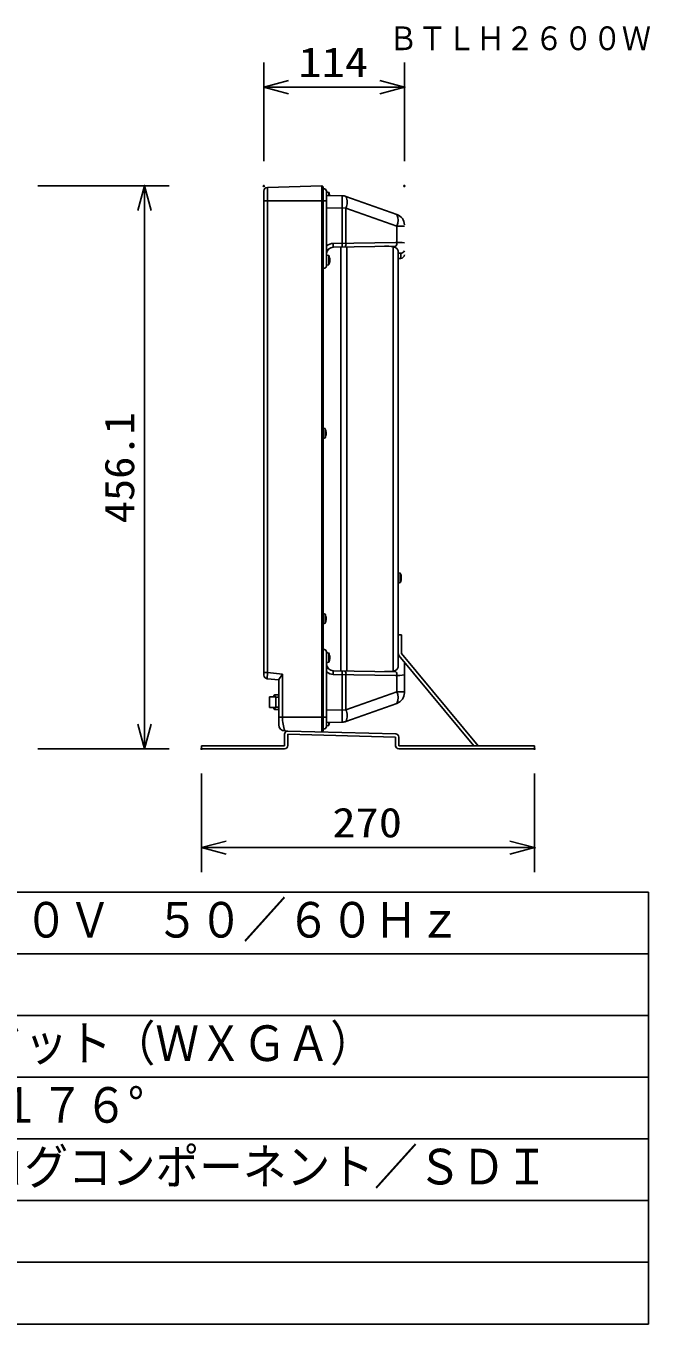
# Model space of a CAD drawing. Units: millimetres, scale not verified. Extents: x -63 to 63, y -57 to 57.
# Drawn here: x 12 to 62.6, y -56.5 to 48.7 of the extents above; entities that cross this region are included whole.
import ezdxf
from ezdxf.enums import TextEntityAlignment as Align

# ---------------------------------------------------------------- set-up
doc = ezdxf.new("R2010")
doc.units = ezdxf.units.MM
doc.header["$LTSCALE"] = 0.190236
doc.header["$PDMODE"] = 32
doc.header["$PDSIZE"] = 0.0951
for name, color, linetype in [('0-0_MOJI1', 2, 'Continuous'), ('0-1_WAKU', 3, 'Continuous'), ('0-2_TOUROKU', 7, 'Continuous'), ('0-3_GAIKEI', 1, 'Continuous')]:
    doc.layers.add(name, color=color, linetype=linetype)
doc.styles.add('ＭＳ ゴシック', font='')
doc.styles.get('ＭＳ ゴシック').set_extended_font_data('MS Gothic')

# ---------------------------------------------------------------- blocks, each defined once
blk = doc.blocks.new('_OPEN30')
at = {"layer": '0-2_TOUROKU'}
blk.add_line((0, 0), (-1, 0), dxfattribs=at)
blk.add_lwpolyline([(-1, 0.26795), (0, 0), (-1, -0.26795)], dxfattribs=at)

msp = doc.modelspace()

# ---------------------------------------------------------------- linework, layer by layer
at = {"layer": '0-1_WAKU'}
for p, q in [((31.3101, 37.7088), (31.3101, 45.7088)), ((42.7101, 37.7088), (42.7101, 45.7088)), ((33.3101, 43.7088), (40.7101, 43.7088)), ((13.0043, 35.7088), (23.6355, 35.7088)), ((21.6355, -7.9013), (21.6355, 33.7088)), ((13.0043, -9.9013), (23.6355, -9.9013)), ((26.2601, -11.9013), (26.2601, -19.9013)), ((53.2601, -11.9013), (53.2601, -19.9013)), ((28.2601, -17.9013), (51.2601, -17.9013))]:
    msp.add_line(p, q, dxfattribs=at)
at = {"layer": '0-1_WAKU', "color": 4}
for p, q in [((-62.5001, -21.5), (62.5001, -21.5)), ((62.5001, -21.5), (62.5001, -56.5001)), ((62.5001, -56.5001), (-62.5001, -56.5001))]:
    msp.add_line(p, q, dxfattribs=at)
at = {"layer": '0-1_WAKU', "color": 1}
for p, q in [((-62.5001, -26.5), (62.5001, -26.5)), ((-62.5001, -31.5001), (62.5001, -31.5001)), ((-62.5001, -36.5001), (62.5001, -36.5001)), ((-62.5001, -41.5001), (62.5001, -41.5001)), ((-62.5001, -46.5001), (62.5001, -46.5001)), ((-62.5001, -51.5001), (62.5001, -51.5001))]:
    msp.add_line(p, q, dxfattribs=at)
at = {"layer": '0-2_TOUROKU'}
for p in [(42.7101, 43.7088), (21.6355, 35.7088), (31.3101, 35.7088), (42.7101, 35.7088), (26.2601, -9.9013), (53.2601, -9.9013), (53.2601, -17.9013)]:
    msp.add_point(p, dxfattribs=at)
at = {"layer": '0-3_GAIKEI', "color": 7}
for p, q in [((31.3101, -3.9154), (31.3101, 35.292)), ((31.6028, 35.5927), (36.0147, 35.7088)), ((36.1173, 35.4643), (36.2466, 35.4621)), ((36.335, 35.4065), (36.3983, 35.2802)), ((37.6572, 34.9165), (36.408, 34.9382)), ((37.9747, 34.8594), (42.1092, 33.3953)), ((42.2089, -3.0966), (42.2089, 30.2777)), ((42.2089, 29.8307), (42.4141, 29.8339)), ((42.4684, -0.6545), (42.2089, -0.6545)), ((42.4684, -2.1628), (42.4684, -0.6545)), ((48.3529, -9.641), (42.2689, -2.3293)), ((48.6919, -9.641), (42.4684, -2.1628)), ((42.7101, -5.3644), (42.7101, -2.8594)), ((31.5789, -4.2147), (32.5325, -4.3144)), ((32.5325, -4.27), (32.5325, -7.9482)), ((37.9747, -7.6783), (42.1092, -6.2142)), ((36.1173, -8.2833), (36.2466, -8.281)), ((36.1173, -8.2833), (36.1173, -8.4276)), ((36.335, -8.2255), (36.3983, -8.0992)), ((37.6572, -7.7355), (36.408, -7.7572)), ((36.408, -8.0382), (36.5791, -7.9954)), ((36.5791, -7.9954), (36.5791, -7.7625)), ((33.0037, -8.7163), (33.0037, -9.641)), ((33.2713, -8.456), (33.0207, -8.4489)), ((33.264, -8.7163), (41.9985, -8.945)), ((33.264, -8.7163), (33.264, -9.641)), ((33.2713, -8.456), (42.0054, -8.6847)), ((41.9985, -8.945), (41.9985, -9.641)), ((42.2588, -8.945), (42.2588, -9.641)), ((26.2601, -9.641), (33.0037, -9.641)), ((53.2601, -9.641), (42.2588, -9.641))]:
    msp.add_line(p, q, dxfattribs=at)
at = {"layer": '0-3_GAIKEI'}
for p, q in [((31.6028, -3.7154), (31.6028, 35.5927)), ((36.0147, -8.5278), (36.0147, 35.7088)), ((36.1173, 35.6085), (36.1173, -8.4276)), ((36.408, 35.2354), (36.408, 29.2622)), ((37.6572, 30.763), (37.6572, 34.9165)), ((31.3101, 34.5028), (36.3983, 34.5028)), ((37.9747, 33.9147), (36.408, 33.9363)), ((37.9747, 33.9147), (42.1092, 32.4507)), ((37.9747, 33.9147), (37.9747, 31.0677)), ((42.1092, 32.4507), (42.7101, 32.4507)), ((42.1092, 31.1389), (42.1092, 32.4507)), ((36.9497, 30.751), (42.0147, 30.8391)), ((37.5514, -3.5803), (37.5514, 30.7612)), ((38.0542, -3.5895), (38.0542, 30.7699)), ((41.8087, -3.5998), (41.8087, 30.7808)), ((36.408, 30.1104), (36.5791, 30.0676)), ((36.5791, 29.3212), (36.5791, 30.0676)), ((42.2089, 30.2574), (42.4141, 30.2594)), ((42.4141, 30.2594), (42.4141, 29.8339)), ((36.1173, 29.0333), (36.2466, 29.0355)), ((36.1173, 29.0333), (36.1173, 28.889)), ((36.335, 29.0911), (36.3983, 29.2174)), ((36.408, 29.2784), (36.5791, 29.3212)), ((36.1173, 16.0882), (36.2884, 16.0454)), ((36.2884, 16.0454), (36.2884, 15.2989)), ((36.1173, 15.2562), (36.2884, 15.2989)), ((42.2089, 3.5323), (42.38, 3.575)), ((36.1173, 1.061), (36.2884, 1.0182)), ((36.1173, 0.229), (36.2884, 0.2717)), ((36.2884, 1.0182), (36.2884, 0.2717)), ((36.1173, -1.8523), (36.1173, -1.7079)), ((36.1173, -1.8523), (36.2466, -1.8545)), ((36.335, -1.91), (36.3983, -2.0363)), ((36.408, -8.0544), (36.408, -2.0811)), ((36.408, -2.9294), (36.5791, -2.8866)), ((31.6028, -3.7154), (31.3101, -3.7154)), ((31.6028, -3.7154), (31.5789, -4.2147)), ((32.8253, -3.8431), (31.6028, -3.7154)), ((32.5325, -4.27), (32.8253, -3.8431)), ((32.8253, -7.3215), (32.8253, -3.8431)), ((36.9497, -3.57), (42.0147, -3.658)), ((36.9497, -3.57), (36.9497, -3.8702)), ((36.9497, -3.8702), (41.9908, -3.957)), ((37.6572, -3.582), (37.6572, -7.7355)), ((37.9747, -6.7336), (37.9747, -3.8867)), ((42.1092, -3.9578), (42.1092, -5.2697)), ((31.7873, -5.6936), (31.7873, -6.5453)), ((32.2816, -5.6936), (31.7873, -5.6936)), ((32.1319, -5.6084), (32.1319, -5.6936)), ((32.5325, -5.5251), (32.2049, -5.5338)), ((32.2049, -5.5338), (32.2049, -5.6936)), ((32.2816, -6.5453), (32.2816, -5.6936)), ((32.2816, -5.7189), (32.5325, -5.7189)), ((37.9747, -6.7336), (42.1092, -5.2697)), ((42.1092, -5.2697), (42.7101, -5.2697)), ((31.7873, -6.5453), (32.2816, -6.5453)), ((32.1319, -6.5453), (32.1319, -6.6302)), ((32.2049, -6.5453), (32.2049, -6.7058)), ((32.5325, -6.7141), (32.2049, -6.7058)), ((32.2816, -6.5203), (32.5325, -6.5203)), ((32.5325, -7.3215), (36.408, -7.3215)), ((37.9747, -6.7336), (36.408, -6.7553))]:
    msp.add_line(p, q, dxfattribs=at)
at = {"layer": '0-3_GAIKEI', "color": 7}
for points in [[(36.408, 35.2192), (36.5791, 35.1764), (36.5791, 34.9353)], [(26.2601, -9.641), (26.2601, -9.9013), (33.0037, -9.9013)], [(53.2601, -9.641), (53.2601, -9.9013), (42.2588, -9.9013)]]:
    msp.add_lwpolyline(points, dxfattribs=at)
at = {"layer": '0-3_GAIKEI'}
for points in [[(36.9497, 30.751), (36.9497, 31.0513), (41.9908, 31.1381)], [(42.2089, 4.3643), (42.38, 4.3215), (42.38, 3.575)], [(36.408, -2.0974), (36.5791, -2.1401), (36.5791, -2.8866)]]:
    msp.add_lwpolyline(points, dxfattribs=at)
at = {"layer": '0-3_GAIKEI', "color": 7}
for centre, radius, start, end in [((31.6109, 35.292), 0.3008, 91.53186, 179.99489), ((36.0176, 35.6092), 0.0997, 359.57356, 91.68564), ((36.2443, 35.3603), 0.1018, 27.01151, 88.69467), ((36.3013, 35.2357), 0.1068, 359.8543, 24.65372), ((35.7062, 34.7909), 0.9543, 8.62845, 23.83062), ((37.6393, 33.907), 1.0097, 70.59953, 88.98401), ((41.8071, 32.5443), 0.903, 0.07248, 70.45281), ((42.408, 30.1359), 0.3021, 271.16102, 359.81172), ((41.7561, -3.1472), 0.4556, 276.62981, 6.37788), ((42.4686, -2.1633), 0.2596, 179.90439, 219.74772), ((31.6118, -3.9139), 0.3025, 184.23238, 263.75566), ((41.191, 0.7951), 4.4381, 268.89284, 278.00074), ((41.8071, -5.3632), 0.903, 289.54719, 359.92752), ((33.0334, -7.9482), 0.5009, 179.99539, 268.54822), ((36.2443, -8.1793), 0.1018, 271.30533, 332.98849), ((36.3013, -8.0547), 0.1068, 335.34628, 0.1457), ((35.7062, -7.6098), 0.9543, 336.16938, 350.15441), ((37.6429, -6.7459), 0.9897, 270.82869, 289.58776), ((33.2636, -8.7158), 0.26, 88.31151, 180.10437), ((36.0163, -8.4272), 0.101, 269.11424, 359.74217), ((41.9983, -8.9451), 0.2605, 0.02876, 88.4338), ((33.0036, -9.6409), 0.2603, 270.00762, 359.99238), ((42.2594, -9.6404), 0.2609, 180.12193, 269.87807)]:
    msp.add_arc(centre, radius, start, end, dxfattribs=at)
at = {"layer": '0-3_GAIKEI'}
for centre, radius, start, end in [((36.9701, 34.387), 1.1101, 334.81718, 25.18282), ((40.9796, 32.923), 1.2243, 337.31114, 22.68886), ((36.9594, 30.1997), 0.5514, 91.0087, 179.92707), ((36.9632, 30.2006), 0.8508, 90.90574, 130.73182), ((37.6254, 31.0135), 0.3535, 315.8479, 8.81993), ((41.191, 26.386), 4.4381, 81.99926, 91.10716), ((41.7561, 30.3283), 0.4556, 353.62212, 83.37019), ((42.0804, 26.7048), 4.4341, 81.8354, 91.15739), ((41.728, 31.0942), 0.3838, 318.33499, 6.68162), ((35.7062, 29.6821), 0.9543, 0.74155, 23.83062), ((35.7062, 29.7068), 0.9543, 336.16938, 359.25845), ((42.4392, 30.5416), 0.2833, 264.91449, 340.87625), ((36.0163, 28.8894), 0.101, 269.11424, 359.74217), ((36.2443, 29.1373), 0.1018, 271.30533, 332.98849), ((36.3013, 29.2619), 0.1068, 335.34628, 0.1457), ((35.4154, 15.6598), 0.9543, 0.74155, 23.83062), ((35.4154, 15.6845), 0.9543, 336.16938, 359.25845), ((41.5071, 3.9359), 0.9543, 0.74155, 23.83062), ((41.5071, 3.9606), 0.9543, 336.16938, 359.25845), ((35.4154, 0.6326), 0.9543, 0.74155, 23.83062), ((35.4154, 0.6573), 0.9543, 336.16938, 359.25845), ((36.0163, -1.7084), 0.101, 0.25783, 90.88576), ((36.2443, -1.9563), 0.1018, 27.01151, 88.69467), ((36.3013, -2.0809), 0.1068, 359.8543, 24.65372), ((36.9594, -3.0187), 0.5514, 180.07293, 268.9913), ((35.7062, -2.5257), 0.9543, 0.74155, 23.83062), ((35.7062, -2.501), 0.9543, 336.16938, 359.25845), ((36.9632, -3.0196), 0.8508, 229.26818, 269.09426), ((37.6254, -3.8325), 0.3535, 351.18007, 44.1521), ((42.0804, 0.4762), 4.4341, 268.84261, 278.1646), ((41.728, -3.9132), 0.3838, 353.31838, 41.66501), ((32.2071, -5.609), 0.0751, 91.64345, 179.61574), ((40.9796, -5.7419), 1.2243, 337.31114, 22.68886), ((32.2076, -6.6302), 0.0756, 179.97439, 267.99351), ((36.3214, -7.2961), 3.4962, 180.41652, 199.25247), ((36.9701, -7.206), 1.1101, 334.81718, 25.18282)]:
    msp.add_arc(centre, radius, start, end, dxfattribs=at)

# ---------------------------------------------------------------- block references
at = {"layer": '0-1_WAKU', "xscale": 2, "yscale": 2}
for p, rotation in [((31.3101, 43.7088), 180), ((21.6355, 35.7088), 90), ((21.6355, -9.9013), 270), ((26.2601, -17.9013), 180)]:
    msp.add_blockref('_OPEN30', p, dxfattribs=dict(at, rotation=rotation))
for p in [(42.7101, 43.7088), (53.2601, -17.9013)]:
    msp.add_blockref('_OPEN30', p, dxfattribs=at)

# ---------------------------------------------------------------- texts
at = {"layer": '0-0_MOJI1', "style": 'ＭＳ ゴシック', "width": 0.9}
for s, p in [('ＡＣ１００Ｖ～２４０Ｖ\u3000５０／６０Ｈｚ\u3000', (-20, -26.0552)), ('１３６６×７６８ドット（ＷＸＧＡ）', (-20, -36.0552)), ('上下１７６°、左右１７６°', (-20, -41.0552)), ('ＶＩＤＥＯ／アナログコンポーネント／ＳＤＩ', (-20, -46.0552))]:
    msp.add_text(s, height=2.887, dxfattribs=at).set_placement(p, align=Align.BOTTOM_LEFT)
at = {"layer": '0-1_WAKU', "style": 'ＭＳ ゴシック', "width": 1.15}
for s, p in [('114', (34.1229, 43.8184)), ('270', (36.8729, -17.7917))]:
    msp.add_text(s, height=2.406, dxfattribs=at).set_placement(p, align=Align.BOTTOM_LEFT)
at = {"layer": '0-1_WAKU', "style": 'ＭＳ ゴシック', "width": 1.1}
msp.add_text('456.1', height=2.406, rotation=90, dxfattribs=at).set_placement((21.5259, 8.3762), align=Align.BOTTOM_LEFT)
at = {"layer": '0-2_TOUROKU', "color": 1, "style": 'ＭＳ ゴシック', "width": 0.9}
msp.add_text('ＢＴＬＨ２６００Ｗ', height=1.925, dxfattribs=at).set_placement((41.4334, 46.13), align=Align.BOTTOM_LEFT)

doc.saveas('drawing.dxf')
